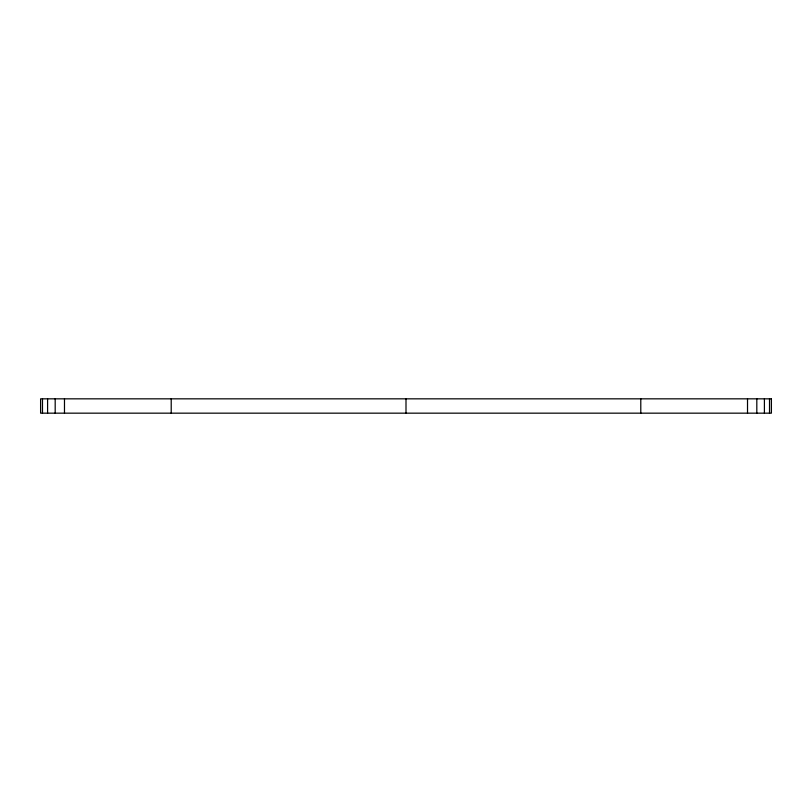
<?xml version="1.0" encoding="UTF-8"?>
<svg xmlns="http://www.w3.org/2000/svg" width="812" height="812" viewBox="0 0 812 812"><rect width="100%" height="100%" fill="white"/><g stroke="black" fill="none" stroke-linecap="round" stroke-linejoin="round"><path stroke-width="1.22" d="M769.522 398.834L769.522 413.166M764.407 398.834L764.407 413.166M756.814 398.834L756.814 413.166M747.517 398.834L747.517 413.166M640.79 398.834L640.79 413.166M406 398.834L406 413.166M171.21 398.834L171.21 413.166M64.483 398.834L64.483 413.166M55.186 398.834L55.186 413.166M47.593 398.834L47.593 413.166M42.478 398.834L42.478 413.166M771.4 398.834L40.6 398.834L40.6 413.166L771.4 413.166L771.4 398.834"/></g></svg>
